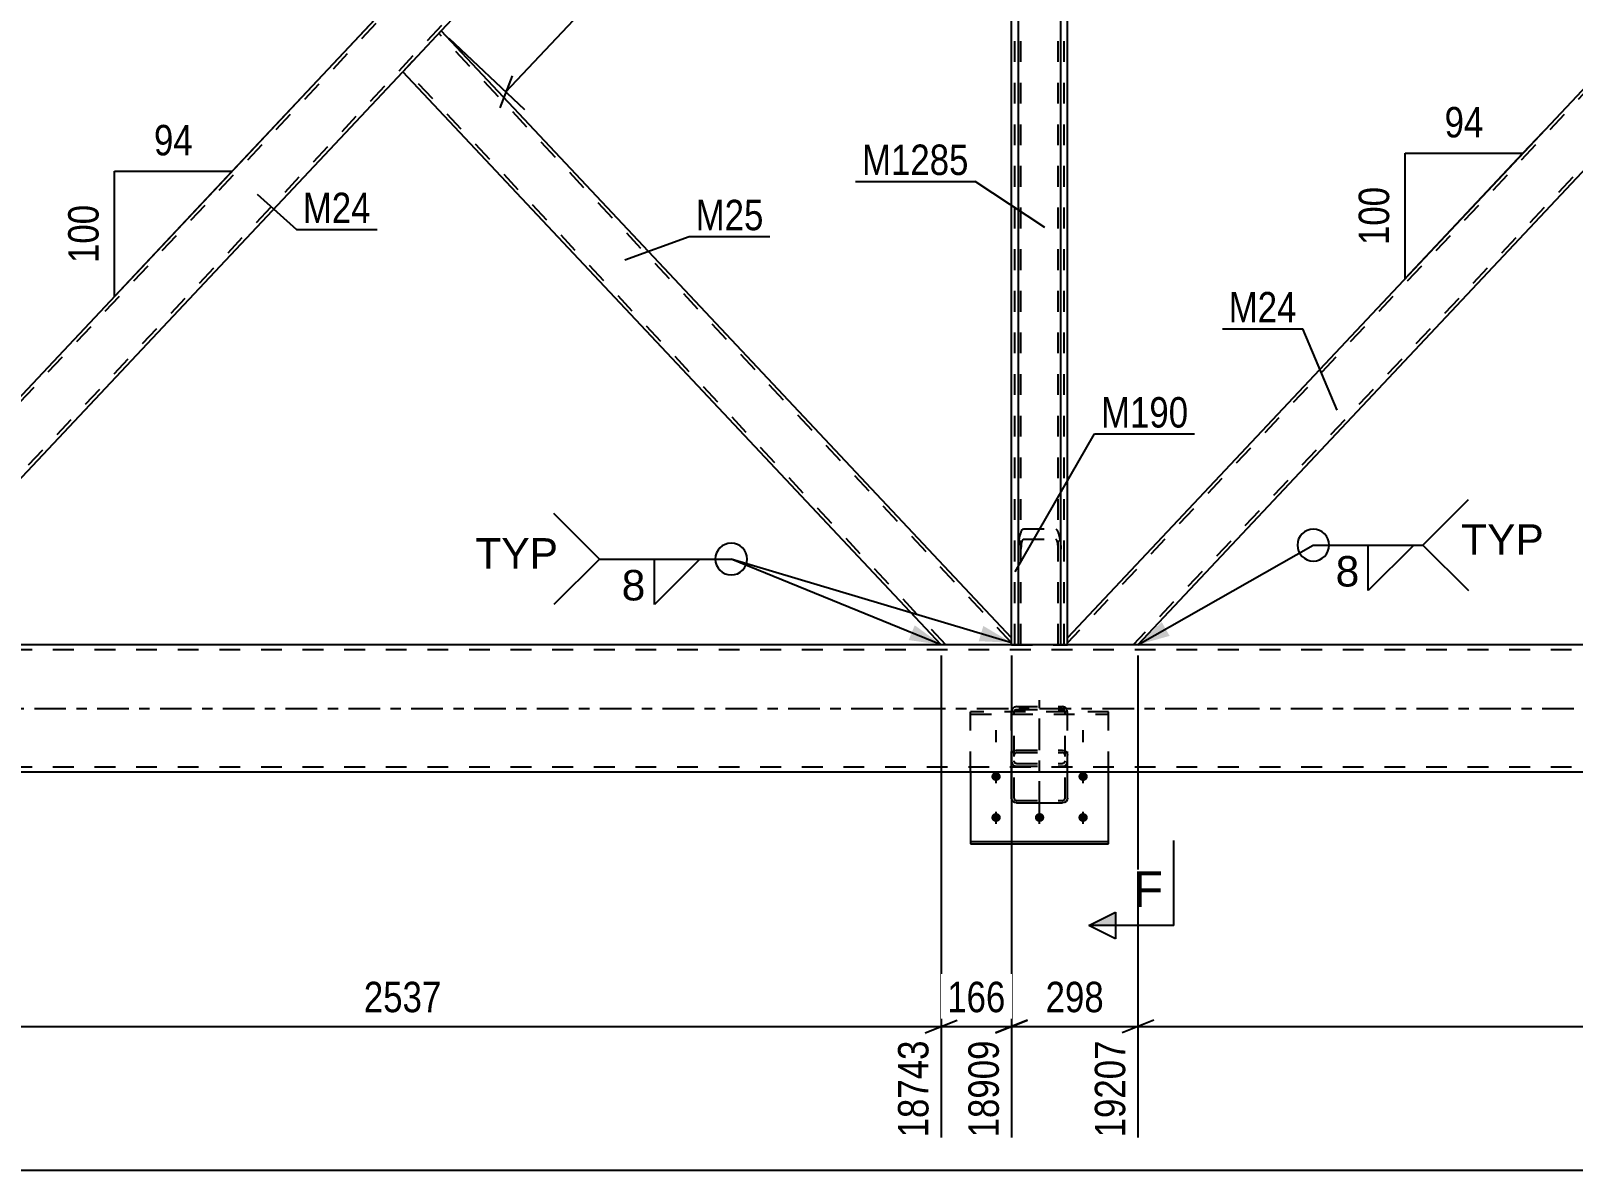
# Model space of a CAD drawing. Header units: millimetres. Extents: x -400 to 789, y -648 to 193.
# Drawn here: x 345.9 to 491.2, y -171.1 to -63.8 of the extents above; entities that cross this region are included whole.
import ezdxf

# ---------------------------------------------------------------- set-up
doc = ezdxf.new("R2010")
doc.units = ezdxf.units.MM
doc.linetypes.add('DXK_LINE_DOT2', pattern=[3.9198, 1.9599, -1.9599])
doc.linetypes.add('DXK_LINE_DOT3', pattern=[5.9187, 2.979, -0.9799, 0.9799, -0.9799])
doc.styles.add('Arial', font='ARIAL.TTF', dxfattribs={"height": 0.2})
doc.styles.add('Arial Narrow', font='ARIALN.TTF', dxfattribs={"height": 0.2})

# ---------------------------------------------------------------- blocks, each defined once
blk = doc.blocks.new('Part-392021936-5452 - 5377')
at = {"color": 7, "linetype": 'DXK_LINE_DOT2'}
for p, q in [((643.9, -121.6), (-276.46, -121.6)), ((442.9, -121.6), (438.9, -121.6)), ((643.9, -122.08), (-287.1, -122.08)), ((643.9, -133.12), (-287.1, -133.12)), ((643.9, -133.6), (-171.28, -133.6))]:
    blk.add_line(p, q, dxfattribs=at)
at = {"color": 2, "linetype": 'Continuous'}
for p, q in [((438.9, -121.6), (262.9, -121.6)), ((639.1, -121.6), (442.9, -121.6)), ((639.1, -133.6), (-143.36, -133.6))]:
    blk.add_line(p, q, dxfattribs=at)
at = {"color": 7, "linetype": 'DXK_LINE_DOT3'}
blk.add_line((-287.1, -127.6), (643.9, -127.6), dxfattribs=at)
blk = doc.blocks.new('Part-392021936-5518 - 5377')
at = {"color": 7, "linetype": 'DXK_LINE_DOT2'}
for p, q in [((438.3, -127.75), (438.26, -127.94)), ((438.5, -127.94), (438.52, -127.84)), ((438.52, -127.84), (438.57, -127.76)), ((438.74, -127.43), (438.56, -127.47)), ((438.57, -127.76), (438.65, -127.71)), ((438.65, -127.71), (438.74, -127.69)), ((438.74, -127.43), (443.06, -127.43)), ((438.74, -127.69), (443.06, -127.69)), ((443.24, -127.47), (443.06, -127.43)), ((443.06, -127.69), (443.15, -127.71)), ((443.15, -127.71), (443.23, -127.76)), ((443.23, -127.76), (443.28, -127.84)), ((443.28, -127.84), (443.3, -127.94)), ((443.54, -127.94), (443.5, -127.75)), ((438.26, -133.6), (438.26, -127.94)), ((438.5, -136.05), (438.5, -127.94)), ((443.3, -136.05), (443.3, -127.94)), ((443.54, -133.6), (443.54, -127.94)), ((438.26, -131.99), (438.3, -131.81)), ((438.3, -131.81), (438.4, -131.67)), ((438.4, -131.67), (438.56, -131.57)), ((438.52, -131.9), (438.5, -131.99)), ((438.57, -131.83), (438.52, -131.9)), ((438.56, -131.57), (438.74, -131.54)), ((438.65, -131.78), (438.57, -131.83)), ((438.74, -131.76), (438.65, -131.78)), ((438.74, -131.54), (443.06, -131.54)), ((438.74, -131.76), (443.06, -131.76)), ((443.06, -131.54), (443.24, -131.57)), ((443.15, -131.78), (443.06, -131.76)), ((443.23, -131.83), (443.15, -131.78)), ((443.28, -131.9), (443.23, -131.83)), ((443.24, -131.57), (443.4, -131.67)), ((443.3, -131.99), (443.28, -131.9)), ((443.4, -131.67), (443.5, -131.81)), ((443.5, -131.81), (443.54, -131.99)), ((438.26, -132.54), (438.3, -132.73)), ((438.52, -132.64), (438.5, -132.54)), ((438.57, -132.72), (438.52, -132.64)), ((438.56, -133.01), (438.74, -133.05)), ((438.65, -132.77), (438.57, -132.72)), ((438.74, -132.79), (438.65, -132.77)), ((438.74, -132.79), (443.06, -132.79)), ((438.74, -133.05), (443.06, -133.05)), ((443.15, -132.77), (443.06, -132.79)), ((443.06, -133.05), (443.24, -133.01)), ((443.23, -132.72), (443.15, -132.77)), ((443.28, -132.64), (443.23, -132.72)), ((443.3, -132.54), (443.28, -132.64)), ((443.5, -132.73), (443.54, -132.54)), ((438.5, -136.05), (438.52, -136.13)), ((438.52, -136.13), (438.57, -136.21)), ((438.57, -136.21), (438.65, -136.25)), ((438.65, -136.25), (438.74, -136.27)), ((438.74, -136.27), (443.06, -136.27)), ((443.06, -136.27), (443.15, -136.25)), ((443.15, -136.25), (443.23, -136.21)), ((443.23, -136.21), (443.28, -136.13)), ((443.28, -136.13), (443.3, -136.05))]:
    blk.add_line(p, q, dxfattribs=at)
at = {"color": 7, "linetype": 'DXK_LINE_DOT3'}
blk.add_line((440.9, -137.44), (440.9, -126.82), dxfattribs=at)
at = {"color": 2, "linetype": 'Continuous'}
for p, q in [((438.26, -136.05), (438.26, -133.6)), ((443.54, -136.05), (443.54, -133.6)), ((438.3, -136.22), (438.26, -136.05)), ((438.4, -136.36), (438.3, -136.22)), ((438.56, -136.46), (438.4, -136.36)), ((438.74, -136.5), (438.56, -136.46)), ((438.74, -136.5), (443.06, -136.5)), ((443.24, -136.46), (443.06, -136.5)), ((443.4, -136.36), (443.24, -136.46)), ((443.5, -136.22), (443.4, -136.36)), ((443.54, -136.05), (443.5, -136.22))]:
    blk.add_line(p, q, dxfattribs=at)
at = {"color": 7, "linetype": 'DXK_LINE_DOT2'}
for centre, start, end in [((438.76, -127.92), 114.32, 159.2417), ((443.04, -127.92), 20.7583, 65.68), ((438.76, -132.56), 200.7583, 245.68), ((443.04, -132.56), 294.32, 339.2417)]:
    blk.add_arc(centre, 0.496, start, end, dxfattribs=at)
blk = doc.blocks.new('Bolt-392021936-5455 - 5377')
at = {"linetype": 'Continuous'}
for points in [[(436.8, -134.43), (436.71, -134.42), (436.62, -134.39), (436.54, -134.35), (436.47, -134.29), (436.42, -134.22), (436.38, -134.14), (436.36, -134.06), (436.36, -133.97), (436.38, -133.89), (436.42, -133.81), (436.47, -133.74), (436.54, -133.68), (436.62, -133.64), (436.71, -133.61), (436.8, -133.6), (436.89, -133.61), (436.98, -133.64), (437.06, -133.68), (437.13, -133.74), (437.18, -133.81), (437.22, -133.89), (437.24, -133.97), (437.24, -134.06), (437.22, -134.14), (437.18, -134.22), (437.13, -134.29), (437.06, -134.35), (436.98, -134.39), (436.89, -134.42)], [(445, -134.43), (444.91, -134.42), (444.82, -134.39), (444.74, -134.35), (444.67, -134.29), (444.62, -134.22), (444.58, -134.14), (444.56, -134.06), (444.56, -133.97), (444.58, -133.89), (444.62, -133.81), (444.67, -133.74), (444.74, -133.68), (444.82, -133.64), (444.91, -133.61), (445, -133.6), (445.09, -133.61), (445.18, -133.64), (445.26, -133.68), (445.33, -133.74), (445.38, -133.81), (445.42, -133.89), (445.44, -133.97), (445.44, -134.06), (445.42, -134.14), (445.38, -134.22), (445.33, -134.29), (445.26, -134.35), (445.18, -134.39), (445.09, -134.42)], [(436.8, -138.28), (436.71, -138.27), (436.62, -138.25), (436.54, -138.2), (436.47, -138.15), (436.42, -138.08), (436.38, -138), (436.36, -137.91), (436.36, -137.83), (436.38, -137.74), (436.42, -137.66), (436.47, -137.59), (436.54, -137.53), (436.62, -137.49), (436.71, -137.46), (436.8, -137.46), (436.89, -137.46), (436.98, -137.49), (437.06, -137.53), (437.13, -137.59), (437.18, -137.66), (437.22, -137.74), (437.24, -137.83), (437.24, -137.91), (437.22, -138), (437.18, -138.08), (437.13, -138.15), (437.06, -138.2), (436.98, -138.25), (436.89, -138.27)], [(440.9, -138.28), (440.81, -138.27), (440.72, -138.25), (440.64, -138.2), (440.57, -138.15), (440.52, -138.08), (440.48, -138), (440.46, -137.91), (440.46, -137.83), (440.48, -137.74), (440.52, -137.66), (440.57, -137.59), (440.64, -137.53), (440.72, -137.49), (440.81, -137.46), (440.9, -137.46), (440.99, -137.46), (441.08, -137.49), (441.16, -137.53), (441.23, -137.59), (441.28, -137.66), (441.32, -137.74), (441.34, -137.83), (441.34, -137.91), (441.32, -138), (441.28, -138.08), (441.23, -138.15), (441.16, -138.2), (441.08, -138.25), (440.99, -138.27)], [(445, -138.28), (444.91, -138.27), (444.82, -138.25), (444.74, -138.2), (444.67, -138.15), (444.62, -138.08), (444.58, -138), (444.56, -137.91), (444.56, -137.83), (444.58, -137.74), (444.62, -137.66), (444.67, -137.59), (444.74, -137.53), (444.82, -137.49), (444.91, -137.46), (445, -137.46), (445.09, -137.46), (445.18, -137.49), (445.26, -137.53), (445.33, -137.59), (445.38, -137.66), (445.42, -137.74), (445.44, -137.83), (445.44, -137.91), (445.42, -138), (445.38, -138.08), (445.33, -138.15), (445.26, -138.2), (445.18, -138.25), (445.09, -138.27)]]:
    blk.add_hatch(color=1, dxfattribs=at).paths.add_polyline_path(points)
at = {"color": 1, "linetype": 'DXK_LINE_DOT2'}
for p, q in [((436.8, -130.78), (436.8, -129.64)), ((440.9, -130.78), (440.9, -129.64)), ((445, -130.78), (445, -129.64))]:
    blk.add_line(p, q, dxfattribs=at)
at = {"color": 1, "linetype": 'Continuous'}
for p, q in [((436.8, -134.63), (436.8, -133.5)), ((445, -134.63), (445, -133.5)), ((436.8, -138.48), (436.8, -137.35)), ((440.9, -138.48), (440.9, -137.35)), ((445, -138.48), (445, -137.35))]:
    blk.add_line(p, q, dxfattribs=at)
blk = doc.blocks.new('Part-392021936-5522 - 5377')
at = {"color": 7, "linetype": 'DXK_LINE_DOT2'}
for p, q in [((447.4, -127.91), (434.4, -127.91)), ((434.4, -133.6), (434.4, -127.91)), ((434.4, -128.13), (447.4, -128.13)), ((447.4, -133.6), (447.4, -127.91))]:
    blk.add_line(p, q, dxfattribs=at)
at = {"color": 2, "linetype": 'Continuous'}
for p, q in [((434.4, -133.6), (434.4, -140.34)), ((447.4, -140.34), (447.4, -133.6)), ((434.4, -140.12), (447.4, -140.12)), ((434.4, -140.34), (447.4, -140.34))]:
    blk.add_line(p, q, dxfattribs=at)
blk = doc.blocks.new('Part-392021936-24886 - 5377')
at = {"color": 7, "linetype": 'DXK_LINE_DOT2'}
for p, q in [((438.94, -7.72), (438.9, -7.78)), ((438.9, -8.82), (438.9, -7.78)), ((439.04, -7.66), (438.94, -7.72)), ((439.2, -7.63), (439.04, -7.66)), ((439.14, -7.78), (439.16, -7.75)), ((439.14, -121.6), (439.14, -7.78)), ((439.16, -7.75), (439.21, -7.72)), ((439.38, -7.61), (439.2, -7.63)), ((439.21, -7.72), (439.29, -7.7)), ((439.29, -7.7), (439.38, -7.7)), ((439.38, -7.61), (442.42, -7.61)), ((439.38, -7.7), (442.42, -7.7)), ((442.6, -7.63), (442.42, -7.61)), ((442.42, -7.7), (442.51, -7.7)), ((442.51, -7.7), (442.59, -7.72)), ((442.59, -7.72), (442.64, -7.75)), ((442.6, -7.63), (442.64, -7.64)), ((442.64, -7.64), (442.76, -7.66)), ((442.64, -7.75), (442.66, -7.78)), ((442.66, -121.6), (442.66, -7.78)), ((442.86, -7.72), (442.76, -7.66)), ((442.9, -7.78), (442.86, -7.72)), ((442.9, -8.84), (442.9, -7.78)), ((438.9, -8.82), (438.9, -8.84)), ((438.9, -8.84), (438.9, -8.82)), ((438.9, -8.82), (438.94, -8.89)), ((438.94, -8.89), (439.04, -8.94)), ((439.04, -8.94), (439.2, -8.98)), ((439.16, -8.86), (439.14, -8.82)), ((439.21, -8.88), (439.16, -8.86)), ((439.2, -8.98), (439.38, -8.99)), ((439.29, -8.9), (439.21, -8.88)), ((439.38, -8.91), (439.29, -8.9)), ((439.38, -8.91), (442.42, -8.91)), ((439.38, -8.99), (442.42, -8.99)), ((442.51, -8.9), (442.42, -8.91)), ((442.42, -8.99), (442.6, -8.98)), ((442.59, -8.88), (442.51, -8.9)), ((442.64, -8.86), (442.59, -8.88)), ((442.6, -8.98), (442.76, -8.94)), ((442.66, -8.82), (442.64, -8.86)), ((442.76, -8.94), (442.86, -8.89)), ((442.86, -8.89), (442.9, -8.82)), ((438.9, -112.61), (438.94, -111.88)), ((439.2, -110.84), (439.38, -110.69)), ((439.38, -111.65), (439.29, -111.73)), ((439.38, -110.69), (442.42, -110.69)), ((439.38, -111.65), (442.42, -111.65)), ((442.42, -110.69), (442.6, -110.84)), ((442.51, -111.73), (442.42, -111.65)), ((442.86, -111.88), (442.9, -112.61)), ((439.16, -112.25), (439.14, -112.61)), ((442.66, -112.61), (442.64, -112.25)), ((442.6, -121.6), (442.42, -121.6)), ((442.76, -121.6), (442.66, -121.6))]:
    blk.add_line(p, q, dxfattribs=at)
at = {"color": 2, "linetype": 'Continuous'}
for p, q in [((438.9, -121.6), (438.9, -8.84)), ((442.9, -121.6), (442.9, -8.84)), ((442.42, -121.6), (438.9, -121.6)), ((442.76, -121.6), (442.42, -121.6)), ((442.86, -121.6), (442.76, -121.6)), ((442.9, -121.6), (442.86, -121.6))]:
    blk.add_line(p, q, dxfattribs=at)
at = {"color": 7, "linetype": 'DXK_LINE_DOT2'}
for centre, radius, start, end in [((441.74, -112.03), 2.8, 154.9533, 176.9972), ((440.56, -112.32), 1.4, 154.9533, 176.9972), ((441.24, -112.32), 1.4, 3.0028, 25.0467), ((440.06, -112.03), 2.8, 3.0028, 25.0467)]:
    blk.add_arc(centre, radius, start, end, dxfattribs=at)
blk = doc.blocks.new('Part-392021936-5681 - 5377')
at = {"color": 2, "linetype": 'Continuous'}
for p, q in [((384.52, -63.8), (380.9, -67.65)), ((438.26, -120.94), (384.52, -63.8)), ((431.63, -121.6), (380.9, -67.65)), ((438.26, -121.6), (438.26, -120.94))]:
    blk.add_line(p, q, dxfattribs=at)
at = {"color": 7, "linetype": 'DXK_LINE_DOT2'}
for p, q in [((438.26, -121.41), (384.3, -64.03)), ((381.12, -67.42), (381.14, -67.4)), ((432.07, -121.6), (381.12, -67.42)), ((438.26, -121.6), (431.63, -121.6))]:
    blk.add_line(p, q, dxfattribs=at)
blk = doc.blocks.new('Part-392021936-5550 - 5377')
at = {"color": 7, "linetype": 'DXK_LINE_DOT2'}
for p, q in [((443.54, -6), (438.26, -6)), ((438.26, -6.66), (438.26, -6)), ((438.58, -121.6), (438.58, -6)), ((443.22, -121.6), (443.22, -6)), ((443.54, -6.66), (443.54, -6)), ((438.26, -121.6), (438.26, -120.94)), ((438.26, -121.6), (443.54, -121.6)), ((443.54, -121.6), (443.54, -120.94))]:
    blk.add_line(p, q, dxfattribs=at)
at = {"color": 2, "linetype": 'Continuous'}
for p, q in [((438.26, -120.94), (438.26, -6.66)), ((443.54, -120.94), (443.54, -6.66))]:
    blk.add_line(p, q, dxfattribs=at)
blk = doc.blocks.new('Part-392021936-5595 - 5377')
at = {"color": 7, "linetype": 'DXK_LINE_DOT2'}
for p, q in [((552.07, -6), (443.54, -121.41)), ((558.26, -6.19), (449.73, -121.6)), ((558.26, -6), (551.63, -6)), ((500.9, -59.95), (497.28, -63.8)), ((504.52, -63.8), (500.9, -67.65)), ((450.17, -121.6), (443.54, -121.6))]:
    blk.add_line(p, q, dxfattribs=at)
at = {"color": 2, "linetype": 'Continuous'}
for p, q in [((551.63, -6), (500.9, -59.95)), ((558.26, -6.66), (504.52, -63.8)), ((558.26, -6.66), (558.26, -6)), ((497.28, -63.8), (443.54, -120.94)), ((450.17, -121.6), (500.9, -67.65)), ((443.54, -121.6), (443.54, -120.94))]:
    blk.add_line(p, q, dxfattribs=at)
blk = doc.blocks.new('Part-392021936-5660 - 5377')
at = {"color": 7, "linetype": 'DXK_LINE_DOT2'}
for p, q in [((432.07, -6), (323.54, -121.41)), ((438.26, -6.19), (329.73, -121.6)), ((438.26, -6), (431.63, -6)), ((380.9, -59.95), (377.28, -63.8)), ((384.52, -63.8), (380.9, -67.65)), ((330.17, -121.6), (323.54, -121.6))]:
    blk.add_line(p, q, dxfattribs=at)
at = {"color": 2, "linetype": 'Continuous'}
for p, q in [((431.63, -6), (380.9, -59.95)), ((438.26, -6.66), (384.52, -63.8)), ((438.26, -6.66), (438.26, -6)), ((377.28, -63.8), (323.54, -120.94)), ((330.17, -121.6), (380.9, -67.65)), ((323.54, -121.6), (323.54, -120.94))]:
    blk.add_line(p, q, dxfattribs=at)
blk = doc.blocks.new('StraightDimension-392021936-24325 - 5377')
at = {"color": 7, "linetype": 'Continuous'}
for p, q in [((450.17, -122.6), (450.17, -167.99)), ((551.63, -122.6), (551.63, -167.99)), ((451.67, -156.95), (448.67, -158.15)), ((450.17, -157.55), (551.63, -157.55)), ((550.13, -158.15), (553.13, -156.95))]:
    blk.add_line(p, q, dxfattribs=at)
at = {"color": 0}
blk.add_wipeout([(505.16, -156.8), (505.16, -152.6), (496.64, -152.6), (496.64, -156.8)], dxfattribs=at)
at = {"color": 3, "style": 'Arial Narrow'}
blk.add_text('2537', height=2.863, dxfattribs=at).set_placement((497.24, -156.2))
at = {"color": 0, "linetype": 'Continuous'}
blk.add_wipeout([(551.03, -158.25), (546.83, -158.25), (546.83, -168.59), (551.03, -168.59)], dxfattribs=at)
at = {"color": 3, "linetype": 'Continuous', "style": 'Arial Narrow'}
blk.add_text('21743', height=2.863, rotation=90.0002, dxfattribs=at).set_placement((550.43, -167.99))
blk = doc.blocks.new('StraightDimension-392021936-6391 - 5377')
at = {"color": 7, "linetype": 'Continuous'}
blk.add_line((-301, -171.07), (700.9, -171.07), dxfattribs=at)
blk = doc.blocks.new('StraightDimension-392021936-24328 - 5377')
at = {"color": 7, "linetype": 'Continuous'}
for p, q in [((330.17, -122.6), (330.17, -167.99)), ((431.63, -122.6), (431.63, -167.99)), ((331.67, -156.95), (328.67, -158.15)), ((330.17, -157.55), (431.63, -157.55)), ((430.13, -158.15), (433.13, -156.95))]:
    blk.add_line(p, q, dxfattribs=at)
at = {"color": 0}
blk.add_wipeout([(385.16, -156.8), (385.16, -152.6), (376.64, -152.6), (376.64, -156.8)], dxfattribs=at)
at = {"color": 3, "style": 'Arial Narrow'}
blk.add_text('2537', height=2.863, dxfattribs=at).set_placement((377.24, -156.2))
at = {"color": 0, "linetype": 'Continuous'}
blk.add_wipeout([(431.03, -158.25), (426.83, -158.25), (426.83, -168.59), (431.03, -168.59)], dxfattribs=at)
at = {"color": 3, "linetype": 'Continuous', "style": 'Arial Narrow'}
blk.add_text('18743', height=2.863, rotation=90.0002, dxfattribs=at).set_placement((430.43, -167.99))
blk = doc.blocks.new('StraightDimension-392021936-24326 - 5377')
at = {"color": 7, "linetype": 'Continuous'}
for p, q in [((438.26, -122.6), (438.26, -167.99)), ((450.17, -122.6), (450.17, -167.99)), ((436.76, -158.15), (439.76, -156.95)), ((438.26, -157.55), (450.17, -157.55)), ((451.67, -156.95), (448.67, -158.15))]:
    blk.add_line(p, q, dxfattribs=at)
at = {"color": 0}
blk.add_wipeout([(447.55, -156.8), (447.55, -152.6), (440.87, -152.6), (440.87, -156.8)], dxfattribs=at)
at = {"color": 3, "style": 'Arial Narrow'}
blk.add_text('298', height=2.863, dxfattribs=at).set_placement((441.47, -156.2))
at = {"color": 0, "linetype": 'Continuous'}
blk.add_wipeout([(449.57, -158.25), (445.37, -158.25), (445.37, -168.59), (449.57, -168.59)], dxfattribs=at)
at = {"color": 3, "linetype": 'Continuous', "style": 'Arial Narrow'}
blk.add_text('19207', height=2.863, rotation=90.0002, dxfattribs=at).set_placement((448.97, -167.99))
blk = doc.blocks.new('StraightDimension-392021936-6659 - 5377')
at = {"color": 7, "linetype": 'Continuous'}
for p, q in [((438.99, -7.35), (446.12, -14.05)), ((443.78, -13.91), (444.96, -10.9)), ((390.63, -69.54), (444.37, -12.41)), ((385.25, -64.49), (392.38, -71.19)), ((391.22, -68.04), (390.04, -71.05))]:
    blk.add_line(p, q, dxfattribs=at)
at = {"color": 0}
blk.add_wipeout([(419.87, -37.36), (416.81, -34.48), (410.98, -40.68), (414.04, -43.56)], dxfattribs=at)
at = {"color": 3, "style": 'Arial Narrow'}
blk.add_text('1961', height=2.863, rotation=46.7591, dxfattribs=at).set_placement((414.01, -42.71))
blk = doc.blocks.new('AngleDimension-392021936-6815 - 5377')
at = {"color": 7, "linetype": 'Continuous'}
for p, q in [((399.86, -39.79), (364.84, -77.02)), ((353.75, -77.02), (364.84, -77.02)), ((353.75, -88.82), (364.84, -77.02)), ((353.75, -88.82), (353.75, -77.02))]:
    blk.add_line(p, q, dxfattribs=at)
at = {"color": 0}
for points in [[(361.72, -76.12), (361.72, -71.92), (356.87, -71.92), (356.87, -76.12)], [(352.85, -79.58), (348.65, -79.58), (348.65, -86.26), (352.85, -86.26)]]:
    blk.add_wipeout(points, dxfattribs=at)
at = {"color": 3, "style": 'Arial Narrow'}
blk.add_text('94', height=2.863, dxfattribs=at).set_placement((357.47, -75.52))
blk.add_text('100', height=2.863, rotation=90.0002, dxfattribs=at).set_placement((352.25, -85.66))
blk = doc.blocks.new('AngleDimension-392021936-16233 - 5377')
at = {"color": 7, "linetype": 'Continuous'}
for p, q in [((488.3, -73.35), (486.43, -75.33)), ((475.33, -75.33), (486.43, -75.33)), ((475.33, -87.13), (486.43, -75.33)), ((475.33, -87.13), (475.33, -75.33))]:
    blk.add_line(p, q, dxfattribs=at)
at = {"color": 0}
for points in [[(483.31, -74.43), (483.31, -70.23), (478.46, -70.23), (478.46, -74.43)], [(474.43, -77.89), (470.23, -77.89), (470.23, -84.57), (474.43, -84.57)]]:
    blk.add_wipeout(points, dxfattribs=at)
at = {"color": 3, "style": 'Arial Narrow'}
blk.add_text('94', height=2.863, dxfattribs=at).set_placement((479.06, -73.83))
blk.add_text('100', height=2.863, rotation=90.0002, dxfattribs=at).set_placement((473.83, -83.97))
blk = doc.blocks.new('StraightDimension-392021936-24327 - 5377')
at = {"color": 7, "linetype": 'Continuous'}
for p, q in [((431.63, -122.6), (431.63, -167.99)), ((438.26, -122.6), (438.26, -167.99)), ((430.13, -158.15), (433.13, -156.95)), ((431.63, -157.55), (438.26, -157.55)), ((439.76, -156.95), (436.76, -158.15))]:
    blk.add_line(p, q, dxfattribs=at)
at = {"color": 0}
blk.add_wipeout([(438.29, -156.8), (438.29, -152.6), (431.6, -152.6), (431.6, -156.8)], dxfattribs=at)
at = {"color": 0, "linetype": 'Continuous'}
blk.add_wipeout([(437.66, -158.25), (433.46, -158.25), (433.46, -168.59), (437.66, -168.59)], dxfattribs=at)
at = {"color": 3, "style": 'Arial Narrow'}
blk.add_text('166', height=2.863, dxfattribs=at).set_placement((432.2, -156.2))
at = {"color": 3, "linetype": 'Continuous', "style": 'Arial Narrow'}
blk.add_text('18909', height=2.863, rotation=90.0002, dxfattribs=at).set_placement((437.06, -167.99))
blk = doc.blocks.new('Mark-392021936-5591 - 5377')
at = {"color": 0}
blk.add_wipeout([(465.11, -91.25), (465.11, -88.25), (458.72, -88.25), (458.72, -91.25)], dxfattribs=at)
blk.add_wipeout([(465.11, -91.25), (465.11, -88.25), (458.72, -88.25), (458.72, -91.25)], dxfattribs=at)
at = {"color": 30, "linetype": 'Continuous'}
for p in [(458.12, -91.85), (468.95, -99.52)]:
    blk.add_line(p, (465.71, -91.85), dxfattribs=at)
at = {"color": 3, "style": 'Arial Narrow'}
blk.add_text('M24', height=2.863, dxfattribs=at).set_placement((458.72, -91.25))
blk = doc.blocks.new('Mark-392021936-5656 - 5377')
at = {"color": 0}
blk.add_wipeout([(377.89, -81.9), (377.89, -78.9), (371.49, -78.9), (371.49, -81.9)], dxfattribs=at)
blk.add_wipeout([(377.89, -81.9), (377.89, -78.9), (371.49, -78.9), (371.49, -81.9)], dxfattribs=at)
at = {"color": 30, "linetype": 'Continuous'}
for p, q in [((367.2, -79.17), (370.89, -82.5)), ((370.89, -82.5), (378.49, -82.5))]:
    blk.add_line(p, q, dxfattribs=at)
at = {"color": 3, "style": 'Arial Narrow'}
blk.add_text('M24', height=2.863, dxfattribs=at).set_placement((371.49, -81.9))
blk = doc.blocks.new('Mark-392021936-5677 - 5377')
at = {"color": 0}
blk.add_wipeout([(414.9, -82.57), (414.9, -79.57), (408.5, -79.57), (408.5, -82.57)], dxfattribs=at)
blk.add_wipeout([(414.9, -82.57), (414.9, -79.57), (408.5, -79.57), (408.5, -82.57)], dxfattribs=at)
at = {"color": 30, "linetype": 'Continuous'}
for p, q in [((401.82, -85.36), (407.9, -83.17)), ((407.9, -83.17), (415.5, -83.17))]:
    blk.add_line(p, q, dxfattribs=at)
at = {"color": 3, "style": 'Arial Narrow'}
blk.add_text('M25', height=2.863, dxfattribs=at).set_placement((408.5, -82.57))
blk = doc.blocks.new('WeldMark-392021936-7305 - 5377')
at = {"linetype": 'Continuous'}
for points in [[(429.14, -119.77), (431.63, -121.6), (428.57, -121.16)], [(435.6, -119.83), (438.26, -121.41), (435.17, -121.27)]]:
    blk.add_hatch(color=30, dxfattribs=at).paths.add_polyline_path(points)
at = {"color": 3, "linetype": 'Continuous'}
for q in [(395.14, -109.24), (395.14, -117.81)]:
    blk.add_line((399.43, -113.53), q, dxfattribs=at)
at = {"color": 30, "linetype": 'Continuous'}
for p in [(431.63, -121.6), (438.26, -121.41)]:
    blk.add_line(p, (411.85, -113.53), dxfattribs=at)
at = {"color": 3, "linetype": 'Continuous'}
for start, end in [(90, 270), (270, 90)]:
    blk.add_arc((411.85, -113.53), 1.5, start, end, dxfattribs=at)
at = {"color": 0}
blk.add_wipeout([(403.95, -117.63), (403.95, -114.23), (401.33, -114.23), (401.33, -117.63)], dxfattribs=at)
at = {"color": 30, "linetype": 'Continuous'}
blk.add_line((399.43, -113.53), (411.85, -113.53), dxfattribs=at)
at = {"color": 3, "linetype": 'Continuous'}
for p, q in [((404.61, -113.53), (408.89, -113.53)), ((408.89, -113.53), (404.61, -117.81)), ((404.61, -117.81), (404.61, -113.53))]:
    blk.add_line(p, q, dxfattribs=at)
at = {"color": 3, "style": 'Arial'}
blk.add_text('8', height=2.87, dxfattribs=at).set_placement((401.53, -117.43))
at = {"color": 0, "linetype": 'Continuous'}
blk.add_wipeout([(395.53, -114.43), (395.53, -111.43), (387.75, -111.43), (387.75, -114.43)], dxfattribs=at)
blk.add_wipeout([(395.53, -114.43), (395.53, -111.43), (387.75, -111.43), (387.75, -114.43)], dxfattribs=at)
at = {"color": 3, "linetype": 'Continuous', "style": 'Arial'}
blk.add_text('TYP', height=2.865, dxfattribs=at).set_placement((387.75, -114.43))
blk = doc.blocks.new('WeldMark-392021936-7352 - 5377')
at = {"linetype": 'Continuous'}
blk.add_hatch(color=30, dxfattribs=at).paths.add_polyline_path([(453.15, -120.77), (450.17, -121.6), (452.41, -119.47)])
at = {"color": 3, "linetype": 'Continuous'}
for q in [(481.3, -107.94), (481.3, -116.51)]:
    blk.add_line((477.02, -112.22), q, dxfattribs=at)
at = {"color": 30, "linetype": 'Continuous'}
blk.add_line((450.17, -121.6), (466.69, -112.22), dxfattribs=at)
at = {"color": 3, "linetype": 'Continuous'}
blk.add_arc((466.69, -112.22), 1.5, 90, 270, dxfattribs=at)
at = {"color": 0}
blk.add_wipeout([(471.22, -116.32), (471.22, -112.92), (468.59, -112.92), (468.59, -116.32)], dxfattribs=at)
at = {"color": 30, "linetype": 'Continuous'}
blk.add_line((466.69, -112.22), (477.02, -112.22), dxfattribs=at)
at = {"color": 3, "linetype": 'Continuous'}
for p, q in [((471.87, -112.22), (476.16, -112.22)), ((476.16, -112.22), (471.87, -116.51)), ((471.87, -116.51), (471.87, -112.22))]:
    blk.add_line(p, q, dxfattribs=at)
blk.add_arc((466.69, -112.22), 1.5, 270, 90, dxfattribs=at)
at = {"color": 3, "style": 'Arial'}
blk.add_text('8', height=2.87, dxfattribs=at).set_placement((468.79, -116.12))
at = {"color": 0, "linetype": 'Continuous'}
blk.add_wipeout([(488.39, -113.12), (488.39, -110.12), (480.62, -110.12), (480.62, -113.12)], dxfattribs=at)
blk.add_wipeout([(488.39, -113.12), (488.39, -110.12), (480.62, -110.12), (480.62, -113.12)], dxfattribs=at)
at = {"color": 3, "linetype": 'Continuous', "style": 'Arial'}
blk.add_text('TYP', height=2.865, dxfattribs=at).set_placement((480.62, -113.12))
blk = doc.blocks.new('Mark-392021936-39759 - 5377')
at = {"color": 0}
blk.add_wipeout([(454.91, -101.15), (454.91, -98.15), (446.69, -98.15), (446.69, -101.15)], dxfattribs=at)
blk.add_wipeout([(454.91, -101.15), (454.91, -98.15), (446.69, -98.15), (446.69, -101.15)], dxfattribs=at)
at = {"color": 30, "linetype": 'Continuous'}
for p, q in [((438.59, -114.74), (446.09, -101.75)), ((446.09, -101.75), (455.51, -101.75))]:
    blk.add_line(p, q, dxfattribs=at)
at = {"color": 3, "style": 'Arial Narrow'}
blk.add_text('M190', height=2.863, dxfattribs=at).set_placement((446.69, -101.15))
blk = doc.blocks.new('Mark-392021936-39762 - 5377')
at = {"color": 0}
blk.add_wipeout([(434.22, -77.37), (434.22, -74.37), (424.17, -74.37), (424.17, -77.37)], dxfattribs=at)
blk.add_wipeout([(434.22, -77.37), (434.22, -74.37), (424.17, -74.37), (424.17, -77.37)], dxfattribs=at)
at = {"color": 30, "linetype": 'Continuous'}
for p in [(423.57, -77.97), (441.4, -82.33)]:
    blk.add_line(p, (434.82, -77.97), dxfattribs=at)
at = {"color": 3, "style": 'Arial Narrow'}
blk.add_text('M1285', height=2.863, dxfattribs=at).set_placement((424.17, -77.37))
blk = doc.blocks.new('SectionMark-392021936-39848 - 5377')
at = {"linetype": 'Continuous'}
for points in [[(448.04, 20.81), (448.04, 19.56), (445.54, 20.81)], [(448.04, -146.78), (448.04, -148.03), (445.54, -148.03)]]:
    blk.add_hatch(color=6, dxfattribs=at).paths.add_polyline_path(points)
at = {"color": 6, "linetype": 'Continuous'}
for p, q in [((445.54, 20.81), (448.04, 22.06)), ((448.04, 19.56), (448.04, 22.06)), ((453.54, 20.81), (445.54, 20.81)), ((445.54, 20.81), (448.04, 19.56)), ((453.54, 20.81), (453.54, 12.81)), ((453.54, -148.03), (453.54, -140.03)), ((445.54, -148.03), (448.04, -146.78)), ((453.54, -148.03), (445.54, -148.03)), ((448.04, -149.28), (445.54, -148.03)), ((448.04, -146.78), (448.04, -149.28))]:
    blk.add_line(p, q, dxfattribs=at)
at = {"color": 0, "linetype": 'Continuous'}
for points in [[(452.54, 15.56), (452.54, 19.06), (449.69, 19.06), (449.69, 15.56)], [(452.54, -146.28), (452.54, -142.78), (449.69, -142.78), (449.69, -146.28)]]:
    blk.add_wipeout(points, dxfattribs=at)
at = {"color": 3, "linetype": 'Continuous', "style": 'Arial'}
for p in [(449.69, 15.56), (449.69, -146.28)]:
    blk.add_text('F', height=3.34, dxfattribs=at).set_placement(p)

msp = doc.modelspace()

# ---------------------------------------------------------------- block references
for name in ['Part-392021936-5660 - 5377', 'Part-392021936-5550 - 5377', 'Part-392021936-5595 - 5377', 'Part-392021936-24886 - 5377', 'Part-392021936-5681 - 5377', 'Part-392021936-5452 - 5377', 'Part-392021936-5518 - 5377', 'Part-392021936-5522 - 5377', 'Bolt-392021936-5455 - 5377']:
    msp.add_blockref(name, (0, 0))

# ---------------------------------------------------------------- next in the draw order: block references
msp.add_blockref('StraightDimension-392021936-24325 - 5377', (0, 0))

# ---------------------------------------------------------------- next in the draw order: block references
msp.add_blockref('StraightDimension-392021936-6391 - 5377', (0, 0))

# ---------------------------------------------------------------- next in the draw order: block references
for name in ['StraightDimension-392021936-6659 - 5377', 'AngleDimension-392021936-16233 - 5377', 'Mark-392021936-39762 - 5377', 'Mark-392021936-5677 - 5377', 'Mark-392021936-5591 - 5377', 'WeldMark-392021936-7352 - 5377', 'WeldMark-392021936-7305 - 5377', 'StraightDimension-392021936-24328 - 5377', 'StraightDimension-392021936-24326 - 5377']:
    msp.add_blockref(name, (0, 0))

# ---------------------------------------------------------------- next in the draw order: block references
for name in ['AngleDimension-392021936-6815 - 5377', 'Mark-392021936-39759 - 5377', 'StraightDimension-392021936-24327 - 5377']:
    msp.add_blockref(name, (0, 0))

# ---------------------------------------------------------------- next in the draw order: block references
for name in ['SectionMark-392021936-39848 - 5377', 'Mark-392021936-5656 - 5377']:
    msp.add_blockref(name, (0, 0))

doc.saveas('drawing.dxf')
